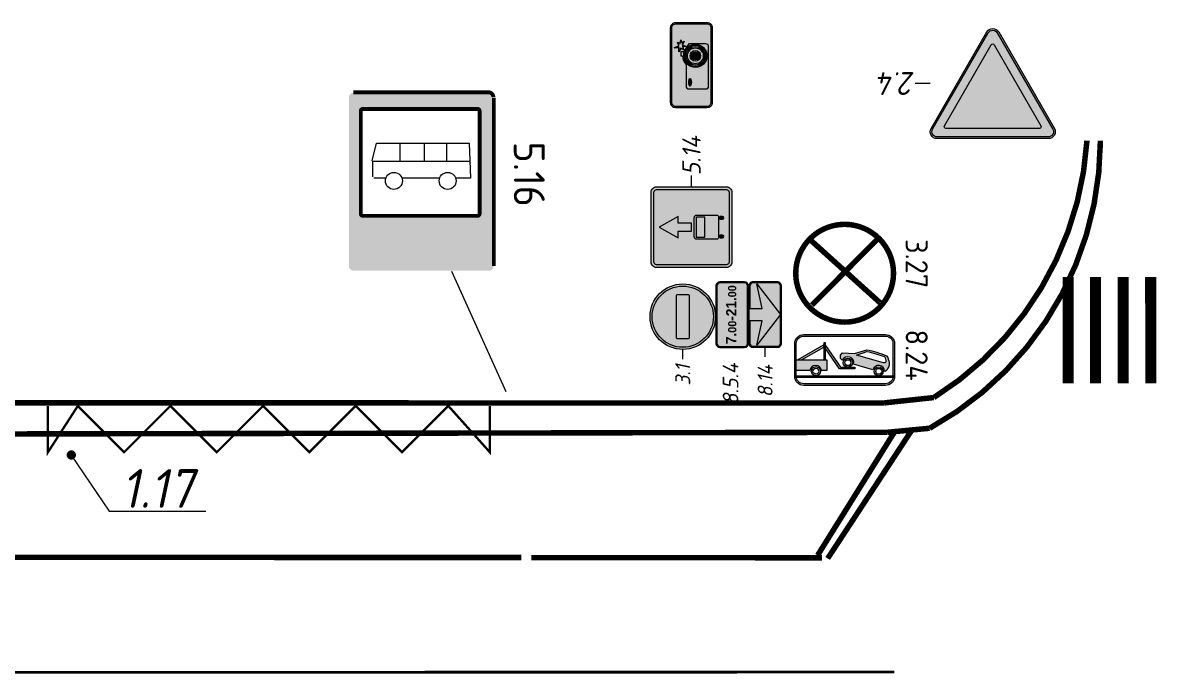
# Model space of a CAD drawing. Header units: millimetres. Extents: x 1734 to 2050, y 1482 to 1843.
# Drawn here: x 1955.73 to 1985.2, y 1647.85 to 1664.7 of the extents above; entities that cross this region are included whole.
import ezdxf
from ezdxf.enums import TextEntityAlignment as Align

# ---------------------------------------------------------------- set-up
doc = ezdxf.new("R2010")
doc.units = ezdxf.units.MM
for name, pattern in [('1.3', [17.848385, 5.910826, -0.0001, 11.937459]), ('1.5_1_3', [4, 0, -3, 1]), ('1.6_3_1', [4, 0, -1, 3]), ('JIS_02_0.7', [1.35, 0.75, -0.6])]:
    doc.linetypes.add(name, pattern=pattern)
doc.layers.add('знаки', color=7, linetype='Continuous', lineweight=0)
doc.layers.add('разметка', color=251, linetype='Continuous', lineweight=15)
doc.layers.add('КПЧ', color=9, linetype='Continuous')
doc.layers.add('Разметки', color=7, linetype='Continuous')
doc.styles.add('ROMAND', font='ROMAND.SHX', dxfattribs={"height": 2})
doc.styles.add('SASH', font='simplex8.shx', dxfattribs={"width": 0.9, "oblique": 12})
doc.styles.add('Знаки', font='arialbd.ttf')

# ---------------------------------------------------------------- blocks, each defined once
blk = doc.blocks.new('*U18')
at = {"color": 0, "linetype": 'ByBlock', "const_width": 0.12}
blk.add_lwpolyline([(0.037, 0.048, 1), (-0.037, -0.048, 1)], format="xyb", close=True, dxfattribs=at)
at = {"layer": 'разметка', "color": 0}
blk.add_lwpolyline([(0, 0), (0.983, -1.45), (3.48, -1.45)], dxfattribs=at)
at = {"layer": 'разметка', "color": 0, "style": 'SASH', "oblique": 12, "width": 0.9}
blk.add_attdef('RAZMETKA', text='', height=1, dxfattribs=at).set_placement((2.231, -1.665), align=Align.BOTTOM_CENTER)
blk = doc.blocks.new('tr')
at = {"layer": 'знаки', "true_color": 0xffffff}
h = blk.add_hatch(color=7, dxfattribs=at)
edge = h.paths.add_edge_path()
edge.add_arc((0, 3.621), 0.24, 30, 150)
edge.add_line((-0.208, 3.741), (-2.16, 0.36))
edge.add_arc((-1.952, 0.24), 0.24, 150, 270)
edge.add_line((-1.952, 0), (1.952, 0))
edge.add_arc((1.952, 0.24), 0.24, 270, 390)
edge.add_line((2.16, 0.36), (0.208, 3.741))
edge = h.paths.add_edge_path(flags=16)
edge.add_arc((0, 3.621), 0.18, 30, 150)
edge.add_line((-0.156, 3.711), (-2.108, 0.33))
edge.add_arc((-1.952, 0.24), 0.18, 150, 270)
edge.add_line((-1.952, 0.06), (1.952, 0.06))
edge.add_arc((1.952, 0.24), 0.18, 270, 390)
edge.add_line((2.108, 0.33), (0.156, 3.711))
at = {"layer": 'знаки'}
h = blk.add_hatch(color=1, dxfattribs=at)
edge = h.paths.add_edge_path()
edge.add_arc((0, 3.621), 0.18, 30, 150)
edge.add_line((-0.156, 3.711), (-2.108, 0.33))
edge.add_arc((-1.952, 0.24), 0.18, 150, 270)
edge.add_line((-1.952, 0.06), (1.952, 0.06))
edge.add_arc((1.952, 0.24), 0.18, 270, 390)
edge.add_line((2.108, 0.33), (0.156, 3.711))
edge = h.paths.add_edge_path(flags=16)
edge.add_line((-0.052, 3.291), (-1.692, 0.45))
edge.add_arc((-1.64, 0.42), 0.06, 150, 270)
edge.add_line((-1.64, 0.36), (1.64, 0.36))
edge.add_arc((1.64, 0.42), 0.06, 270, 390)
edge.add_line((1.692, 0.45), (0.052, 3.291))
edge.add_arc((0, 3.261), 0.06, 30, 150)
at = {"layer": 'знаки', "true_color": 0xffffff}
h = blk.add_hatch(color=7, dxfattribs=at)
edge = h.paths.add_edge_path()
edge.add_line((-0.052, 3.291), (-1.692, 0.45))
edge.add_arc((-1.64, 0.42), 0.06, 150, 270)
edge.add_line((-1.64, 0.36), (1.64, 0.36))
edge.add_arc((1.64, 0.42), 0.06, 270, 390)
edge.add_line((1.692, 0.45), (0.052, 3.291))
edge.add_arc((0, 3.261), 0.06, 30, 150)
at = {"layer": 'Defpoints'}
blk.add_lwpolyline([(2.192, 1.931), (2.719, 1.931)], dxfattribs=at)
at = {"layer": 'знаки'}
blk.add_lwpolyline([(0.208, 3.741, 0.57735), (-0.208, 3.741), (-2.16, 0.36), (-2.16, 0.36, 0.57735), (-1.952, 0), (1.952, 0, 0.57735), (2.16, 0.36), (0.208, 3.741)], format="xyb", dxfattribs=at)
at = {"layer": 'знаки', "color": 7, "true_color": 0xffffff}
blk.add_lwpolyline([(0.156, 3.711, 0.57735), (-0.156, 3.711), (-2.108, 0.33, 0.57735), (-1.952, 0.06), (1.952, 0.06, 0.57735), (2.108, 0.33)], format="xyb", close=True, dxfattribs=at)
at = {"layer": 'знаки', "color": 1}
blk.add_lwpolyline([(-0.052, 3.291), (-1.692, 0.45, 0.57735), (-1.64, 0.36), (1.64, 0.36, 0.57735), (1.692, 0.45), (0.052, 3.291, 0.57735)], format="xyb", close=True, dxfattribs=at)
blk = doc.blocks.new('*U15')
at = {"layer": 'знаки', "xscale": -1, "rotation": 180}
blk.add_blockref('tr', (0, 3.861), dxfattribs=at)
at = {"layer": 'знаки', "color": 0, "lineweight": 30, "style": 'SASH', "oblique": 12, "width": 0.9}
blk.add_text('2.4', height=0.8, dxfattribs=at).set_placement((2.719, 1.931), align=Align.MIDDLE_LEFT)
blk = doc.blocks.new('*U25')
at = {"color": 0, "linetype": 'ByBlock', "lineweight": 15, "const_width": 0.4}
for points in [[(-17.106, 1.794), (-16.704, 5.629)], [(-16.112, 1.69), (-15.709, 5.524)], [(-15.117, 1.586), (-14.715, 5.42)], [(-14.123, 1.481), (-13.72, 5.316)], [(-13.128, 1.377), (-12.726, 5.211)], [(-12.133, 1.273), (-11.731, 5.107)], [(-11.139, 1.168), (-10.737, 5.003)], [(-10.144, 1.064), (-9.742, 4.898)], [(-9.15, 0.96), (-8.748, 4.794)], [(-8.155, 0.855), (-7.753, 4.69)], [(-7.161, 0.751), (-6.759, 4.585)], [(-6.166, 0.647), (-5.764, 4.481)], [(-5.172, 0.542), (-4.769, 4.377)], [(-4.177, 0.438), (-3.775, 4.272)], [(-3.183, 0.334), (-2.78, 4.168)], [(-2.188, 0.23), (-1.786, 4.064)], [(-1.193, 0.125), (-0.791, 3.959)], [(-0.199, 0.021), (0.203, 3.855)]]:
    blk.add_lwpolyline(points, dxfattribs=at)
blk = doc.blocks.new('*U49')
at = {"layer": 'знаки', "true_color": 0xffffff}
h = blk.add_hatch(color=7, dxfattribs=at)
edge = h.paths.add_edge_path()
edge.add_arc((0, 1.75), 1.75, 0, 360)
edge = h.paths.add_edge_path(flags=17)
edge.add_arc((0, 1.75), 1.637, 0, 360)
at = {"layer": 'знаки'}
h = blk.add_hatch(color=1, dxfattribs=at)
edge = h.paths.add_edge_path()
edge.add_arc((0, 1.75), 1.637, 0, 360)
edge = h.paths.add_edge_path(flags=16)
edge.add_arc((1.129, 1.468), 0.0565, 270, 360, ccw=False)
edge.add_line((1.129, 1.411), (-1.129, 1.411))
edge.add_arc((-1.129, 1.468), 0.0565, 180, 270, ccw=False)
edge.add_line((-1.185, 1.468), (-1.185, 2.032))
edge.add_arc((-1.129, 2.032), 0.0565, 90, 180, ccw=False)
edge.add_line((-1.129, 2.089), (1.129, 2.089))
edge.add_arc((1.129, 2.032), 0.0565, 0, 90, ccw=False)
edge.add_line((1.185, 2.032), (1.185, 1.468))
at = {"layer": 'знаки', "true_color": 0xffffff}
h = blk.add_hatch(color=7, dxfattribs=at)
edge = h.paths.add_edge_path()
edge.add_arc((1.129, 1.468), 0.0565, 270, 360, ccw=False)
edge.add_line((1.129, 1.411), (-1.129, 1.411))
edge.add_arc((-1.129, 1.468), 0.0565, 180, 270, ccw=False)
edge.add_line((-1.185, 1.468), (-1.185, 2.032))
edge.add_arc((-1.129, 2.032), 0.0565, 90, 180, ccw=False)
edge.add_line((-1.129, 2.089), (1.129, 2.089))
edge.add_arc((1.129, 2.032), 0.0565, 0, 90, ccw=False)
edge.add_line((1.185, 2.032), (1.185, 1.468))
at = {"layer": 'Defpoints'}
blk.add_lwpolyline([(-2.266, 1.75), (-1.766, 1.75)], dxfattribs=at)
at = {"layer": 'знаки', "color": 7, "true_color": 0xffffff}
blk.add_lwpolyline([(1.185, 1.468, -0.414214), (1.129, 1.411), (-1.129, 1.411, -0.414214), (-1.185, 1.468), (-1.185, 2.032, -0.414214), (-1.129, 2.089), (1.129, 2.089, -0.414214), (1.185, 2.032), (1.185, 1.468)], format="xyb", dxfattribs=at)
at = {"layer": 'знаки'}
blk.add_circle((0, 1.75), 1.75, dxfattribs=at)
at = {"layer": 'знаки', "color": 7, "true_color": 0xffffff}
blk.add_circle((0, 1.75), 1.637, dxfattribs=at)
at = {"layer": 'знаки', "color": 0, "lineweight": 30, "style": 'SASH', "oblique": 12, "width": 0.9}
blk.add_text('3.1', height=0.8, dxfattribs=at).set_placement((-3.677, 1.75), align=Align.MIDDLE_LEFT)
blk = doc.blocks.new('*U50')
at = {"layer": 'знаки'}
h = blk.add_hatch(color=256, dxfattribs=at)
edge = h.paths.add_edge_path()
edge.add_arc((-1.531, 1.531), 0.219, 90, 180)
edge.add_line((-1.75, 1.531), (-1.75, 0.219))
edge.add_arc((-1.531, 0.219), 0.219, 180, 270)
edge.add_line((-1.531, 0), (1.531, 0))
edge.add_arc((1.531, 0.219), 0.219, 270, 360)
edge.add_line((1.75, 0.219), (1.75, 1.531))
edge.add_arc((1.531, 1.531), 0.219, 360, 450)
edge.add_line((1.531, 1.75), (-1.531, 1.75))
edge = h.paths.add_edge_path(flags=16)
edge.add_line((0.328, 1.039), (1.641, 1.312))
edge.add_line((1.641, 1.312), (0, 0.055))
edge.add_line((0, 0.055), (-1.641, 1.312))
edge.add_line((-1.641, 1.312), (-0.328, 1.039))
edge.add_line((-0.328, 1.039), (-0.328, 1.695))
edge.add_line((-0.328, 1.695), (-1.531, 1.695))
edge.add_arc((-1.531, 1.531), 0.164, 90, 180)
edge.add_line((-1.695, 1.531), (-1.695, 0.219))
edge.add_arc((-1.531, 0.219), 0.164, 180, 270)
edge.add_line((-1.531, 0.055), (1.531, 0.055))
edge.add_arc((1.531, 0.219), 0.164, 270, 360)
edge.add_line((1.695, 0.219), (1.695, 1.531))
edge.add_arc((1.531, 1.531), 0.164, 360, 450)
edge.add_line((1.531, 1.695), (0.328, 1.695))
edge.add_line((0.328, 1.695), (0.328, 1.039))
at = {"layer": 'знаки', "true_color": 0xffffff}
h = blk.add_hatch(color=7, dxfattribs=at)
edge = h.paths.add_edge_path()
edge.add_line((0.328, 1.039), (1.641, 1.312))
edge.add_line((1.641, 1.312), (0, 0.055))
edge.add_line((0, 0.055), (-1.641, 1.312))
edge.add_line((-1.641, 1.312), (-0.328, 1.039))
edge.add_line((-0.328, 1.039), (-0.328, 1.695))
edge.add_line((-0.328, 1.695), (-1.531, 1.695))
edge.add_arc((-1.531, 1.531), 0.164, 90, 180)
edge.add_line((-1.695, 1.531), (-1.695, 0.219))
edge.add_arc((-1.531, 0.219), 0.164, 180, 270)
edge.add_line((-1.531, 0.055), (1.531, 0.055))
edge.add_arc((1.531, 0.219), 0.164, 270, 360)
edge.add_line((1.695, 0.219), (1.695, 1.531))
edge.add_arc((1.531, 1.531), 0.164, 360, 450)
edge.add_line((1.531, 1.695), (0.328, 1.695))
edge.add_line((0.328, 1.695), (0.328, 1.039))
at = {"layer": 'Defpoints'}
blk.add_lwpolyline([(-2.264, 0.875), (-1.764, 0.875)], dxfattribs=at)
at = {"layer": 'знаки'}
blk.add_lwpolyline([(-1.531, 1.75, 0.414214), (-1.75, 1.531), (-1.75, 0.219, 0.414214), (-1.531, 0), (1.531, 0, 0.414214), (1.75, 0.219), (1.75, 1.531, 0.414214), (1.531, 1.75), (-1.531, 1.75)], format="xyb", dxfattribs=at)
blk.add_lwpolyline([(0.328, 1.039), (1.641, 1.312), (0, 0.055), (-1.641, 1.312), (-0.328, 1.039), (-0.328, 1.695), (-1.531, 1.695, 0.414214), (-1.695, 1.531), (-1.695, 0.219, 0.414214), (-1.531, 0.055), (1.531, 0.055, 0.414214), (1.695, 0.219), (1.695, 1.531, 0.414214), (1.531, 1.695), (0.328, 1.695)], format="xyb", close=True, dxfattribs=at)
at = {"layer": 'знаки', "color": 0, "lineweight": 30, "style": 'SASH', "oblique": 12, "width": 0.9}
blk.add_text('8.14', height=0.8, dxfattribs=at).set_placement((-4.413, 0.875), align=Align.MIDDLE_LEFT)
blk = doc.blocks.new('*U53')
at = {"layer": 'знаки'}
h = blk.add_hatch(color=256, dxfattribs=at)
edge = h.paths.add_edge_path()
edge.add_arc((-1.531, 1.531), 0.219, 90, 180)
edge.add_line((-1.75, 1.531), (-1.75, 0.219))
edge.add_arc((-1.531, 0.219), 0.219, 180, 270)
edge.add_line((-1.531, 0), (1.531, 0))
edge.add_arc((1.531, 0.219), 0.219, 270, 360)
edge.add_line((1.75, 0.219), (1.75, 1.531))
edge.add_arc((1.531, 1.531), 0.219, 0, 90)
edge.add_line((1.531, 1.75), (-1.531, 1.75))
edge = h.paths.add_edge_path(flags=16)
edge.add_arc((-1.531, 1.531), 0.164, 90, 180)
edge.add_line((-1.695, 1.531), (-1.695, 0.219))
edge.add_arc((-1.531, 0.219), 0.164, 180, 270)
edge.add_line((-1.531, 0.055), (1.531, 0.055))
edge.add_arc((1.531, 0.219), 0.164, 270, 360)
edge.add_line((1.695, 0.219), (1.695, 1.531))
edge.add_arc((1.531, 1.531), 0.164, 0, 90)
edge.add_line((1.531, 1.695), (-1.531, 1.695))
at = {"layer": 'знаки', "true_color": 0xffffff}
h = blk.add_hatch(color=7, dxfattribs=at)
edge = h.paths.add_edge_path()
edge.add_arc((-1.531, 1.531), 0.164, 90, 180)
edge.add_line((-1.695, 1.531), (-1.695, 0.219))
edge.add_arc((-1.531, 0.219), 0.164, 180, 270)
edge.add_line((-1.531, 0.055), (1.531, 0.055))
edge.add_arc((1.531, 0.219), 0.164, 270, 360)
edge.add_line((1.695, 0.219), (1.695, 1.531))
edge.add_arc((1.531, 1.531), 0.164, 0, 90)
edge.add_line((1.531, 1.695), (-1.531, 1.695))
at = {"layer": 'знаки'}
blk.add_lwpolyline([(-1.531, 1.75, 0.414214), (-1.75, 1.531), (-1.75, 0.219, 0.414214), (-1.531, 0), (1.531, 0, 0.414214), (1.75, 0.219), (1.75, 1.531, 0.414214), (1.531, 1.75), (-1.531, 1.75)], format="xyb", dxfattribs=at)
blk.add_lwpolyline([(-1.531, 1.695, 0.414214), (-1.695, 1.531), (-1.695, 0.219, 0.414214), (-1.531, 0.055), (1.531, 0.055, 0.414214), (1.695, 0.219), (1.695, 1.531, 0.414214), (1.531, 1.695)], format="xyb", close=True, dxfattribs=at)
at = {"layer": 'знаки', "style": 'Знаки', "width": 0.95}
for s, p in [('.', (-1.171, 0.66)), ('-', (-0.323, 0.66)), ('.', (0.726, 0.66))]:
    blk.add_text(s, height=0.547, dxfattribs=at).set_placement(p)
blk.add_attdef('CH1', text='', height=0.547, dxfattribs=at).set_placement((-1.17, 0.66), align=Align.RIGHT)
for tag, height, p in [('M1', 0.437, (-0.646, 0.877)), ('CH2', 0.547, (0.322, 0.931)), ('M2', 0.437, (1.25, 0.879))]:
    blk.add_attdef(tag, text='', height=height, dxfattribs=at).set_placement(p, align=Align.MIDDLE_CENTER)
blk = doc.blocks.new('5.14')
at = {"layer": 'знаки', "true_color": 0xffffff}
h = blk.add_hatch(color=7, dxfattribs=at)
edge = h.paths.add_edge_path()
edge.add_arc((-1.517, 3.267), 0.233, 90, 180, ccw=False)
edge.add_line((-1.517, 3.5), (1.517, 3.5))
edge.add_arc((1.517, 3.267), 0.233, 0, 90, ccw=False)
edge.add_line((1.75, 3.267), (1.75, 0.233))
edge.add_arc((1.517, 0.233), 0.233, 270, 360, ccw=False)
edge.add_line((1.517, 0), (-1.517, 0))
edge.add_arc((-1.517, 0.233), 0.233, 180, 270, ccw=False)
edge.add_line((-1.75, 0.233), (-1.75, 3.267))
edge = h.paths.add_edge_path(flags=16)
edge.add_arc((-1.517, 3.267), 0.117, 90, 180, ccw=False)
edge.add_line((-1.517, 3.383), (1.517, 3.383))
edge.add_arc((1.517, 3.267), 0.117, 0, 90, ccw=False)
edge.add_line((1.633, 3.267), (1.633, 0.233))
edge.add_arc((1.517, 0.233), 0.117, 270, 360, ccw=False)
edge.add_line((1.517, 0.117), (-1.517, 0.117))
edge.add_arc((-1.517, 0.233), 0.117, 180, 270, ccw=False)
edge.add_line((-1.633, 0.233), (-1.633, 3.267))
at = {"layer": 'знаки'}
h = blk.add_hatch(color=5, dxfattribs=at)
edge = h.paths.add_edge_path()
edge.add_arc((-1.517, 3.267), 0.117, 90, 180, ccw=False)
edge.add_line((-1.517, 3.383), (1.517, 3.383))
edge.add_arc((1.517, 3.267), 0.117, 0, 90, ccw=False)
edge.add_line((1.633, 3.267), (1.633, 0.233))
edge.add_arc((1.517, 0.233), 0.117, 270, 360, ccw=False)
edge.add_line((1.517, 0.117), (-1.517, 0.117))
edge.add_arc((-1.517, 0.233), 0.117, 180, 270, ccw=False)
edge.add_line((-1.633, 0.233), (-1.633, 3.267))
h.paths.add_polyline_path([(0, 1.75), (0.175, 1.75), (0.175, 2.333), (0.467, 2.333), (0, 3.15), (-0.467, 2.333), (-0.175, 2.333), (-0.175, 1.75)], flags=16)
edge = h.paths.add_edge_path(flags=16)
edge.add_arc((0.467, 0.642), 0.0583, 270, 360, ccw=False)
edge.add_line((0.467, 0.583), (-0.467, 0.583))
edge.add_arc((-0.467, 0.642), 0.0583, 180, 270, ccw=False)
edge.add_line((-0.525, 0.642), (-0.525, 1.517))
edge.add_arc((-0.408, 1.517), 0.117, 90, 180, ccw=False)
edge.add_line((-0.408, 1.633), (0.408, 1.633))
edge.add_arc((0.408, 1.517), 0.117, 0, 90, ccw=False)
edge.add_line((0.525, 1.517), (0.525, 0.642))
edge = h.paths.add_edge_path(flags=0)
edge.add_arc((0.408, 1.517), 0.0292, 0, 90)
edge.add_line((0.408, 1.546), (-0.408, 1.546))
edge.add_arc((-0.408, 1.517), 0.0292, 90, 180)
edge.add_line((-0.438, 1.517), (-0.438, 1.196))
edge.add_arc((-0.408, 1.196), 0.0292, 180, 270)
edge.add_line((-0.408, 1.167), (0.408, 1.167))
edge.add_arc((0.408, 1.196), 0.0292, 270, 360)
edge.add_line((0.438, 1.196), (0.438, 1.517))
edge = h.paths.add_edge_path(flags=16)
edge.add_line((-0.35, 0.408), (-0.35, 0.525))
edge.add_line((-0.35, 0.525), (-0.467, 0.525))
edge.add_line((-0.467, 0.525), (-0.467, 0.408))
edge.add_arc((-0.408, 0.408), 0.0583, 180, 360)
edge = h.paths.add_edge_path(flags=16)
edge.add_line((0.467, 0.408), (0.467, 0.525))
edge.add_line((0.467, 0.525), (0.35, 0.525))
edge.add_line((0.35, 0.525), (0.35, 0.408))
edge.add_arc((0.408, 0.408), 0.0583, 180, 360)
at = {"layer": 'знаки', "true_color": 0xffffff}
blk.add_hatch(color=7, dxfattribs=at).paths.add_polyline_path([(0, 1.75), (0.175, 1.75), (0.175, 2.333), (0.467, 2.333), (0, 3.15), (-0.467, 2.333), (-0.175, 2.333), (-0.175, 1.75)])
h = blk.add_hatch(color=7, dxfattribs=at)
edge = h.paths.add_edge_path()
edge.add_arc((0.467, 0.642), 0.0583, 270, 360, ccw=False)
edge.add_line((0.467, 0.583), (-0.467, 0.583))
edge.add_arc((-0.467, 0.642), 0.0583, 180, 270, ccw=False)
edge.add_line((-0.525, 0.642), (-0.525, 1.517))
edge.add_arc((-0.408, 1.517), 0.117, 90, 180, ccw=False)
edge.add_line((-0.408, 1.633), (0.408, 1.633))
edge.add_arc((0.408, 1.517), 0.117, 0, 90, ccw=False)
edge.add_line((0.525, 1.517), (0.525, 0.642))
edge = h.paths.add_edge_path(flags=16)
edge.add_arc((0.408, 1.517), 0.0292, 0, 90)
edge.add_line((0.408, 1.546), (-0.408, 1.546))
edge.add_arc((-0.408, 1.517), 0.0292, 90, 180)
edge.add_line((-0.438, 1.517), (-0.438, 1.196))
edge.add_arc((-0.408, 1.196), 0.0292, 180, 270)
edge.add_line((-0.408, 1.167), (0.408, 1.167))
edge.add_arc((0.408, 1.196), 0.0292, 270, 360)
edge.add_line((0.438, 1.196), (0.438, 1.517))
h = blk.add_hatch(color=7, dxfattribs=at)
edge = h.paths.add_edge_path()
edge.add_line((-0.35, 0.408), (-0.35, 0.525))
edge.add_line((-0.35, 0.525), (-0.467, 0.525))
edge.add_line((-0.467, 0.525), (-0.467, 0.408))
edge.add_arc((-0.408, 0.408), 0.0583, 180, 360)
h = blk.add_hatch(color=7, dxfattribs=at)
edge = h.paths.add_edge_path()
edge.add_line((0.467, 0.408), (0.467, 0.525))
edge.add_line((0.467, 0.525), (0.35, 0.525))
edge.add_line((0.35, 0.525), (0.35, 0.408))
edge.add_arc((0.408, 0.408), 0.0583, 180, 360)
at = {"layer": 'Defpoints'}
blk.add_lwpolyline([(1.75, 1.75), (2.25, 1.75)], dxfattribs=at)
at = {"layer": 'знаки'}
blk.add_lwpolyline([(-1.75, 3.267, -0.414214), (-1.517, 3.5), (1.517, 3.5, -0.414214), (1.75, 3.267), (1.75, 0.233, -0.414214), (1.517, 0), (-1.517, 0, -0.414214), (-1.75, 0.233), (-1.75, 3.267)], format="xyb", dxfattribs=at)
at = {"layer": 'знаки', "color": 7, "true_color": 0xffffff}
for points in [[(-1.633, 3.267, -0.414214), (-1.517, 3.383), (1.517, 3.383, -0.414214), (1.633, 3.267), (1.633, 0.233, -0.414214), (1.517, 0.117), (-1.517, 0.117, -0.414214), (-1.633, 0.233)], [(0.438, 1.517, 0.414214), (0.408, 1.546), (-0.408, 1.546, 0.414214), (-0.438, 1.517), (-0.438, 1.196, 0.414214), (-0.408, 1.167), (0.408, 1.167, 0.414214), (0.438, 1.196), (0.438, 1.517)], [(-0.35, 0.408), (-0.35, 0.525), (-0.467, 0.525), (-0.467, 0.408, 1)], [(0.467, 0.408), (0.467, 0.525), (0.35, 0.525), (0.35, 0.408, 1)]]:
    blk.add_lwpolyline(points, format="xyb", close=True, dxfattribs=at)
blk.add_lwpolyline([(0, 1.75), (0.175, 1.75), (0.175, 2.333), (0.467, 2.333), (0, 3.15), (-0.467, 2.333), (-0.175, 2.333), (-0.175, 1.75)], close=True, dxfattribs=at)
blk.add_lwpolyline([(0.525, 0.642, -0.414214), (0.467, 0.583), (-0.467, 0.583, -0.414214), (-0.525, 0.642), (-0.525, 1.517, -0.414214), (-0.408, 1.633), (0.408, 1.633, -0.414214), (0.525, 1.517), (0.525, 0.642)], format="xyb", dxfattribs=at)
at = {"layer": 'знаки', "color": 0, "lineweight": 30, "style": 'SASH', "oblique": 12, "width": 0.9}
blk.add_text('5.14', height=0.8, dxfattribs=at).set_placement((2.25, 1.75), align=Align.MIDDLE_LEFT)
blk = doc.blocks.new('*U54')
at = {"layer": 'знаки'}
h = blk.add_hatch(color=256, dxfattribs=at)
edge = h.paths.add_edge_path()
edge.add_arc((-1.531, 1.531), 0.219, 90, 180)
edge.add_line((-1.75, 1.531), (-1.75, 0.219))
edge.add_arc((-1.531, 0.219), 0.219, 180, 270)
edge.add_line((-1.531, 0), (1.531, 0))
edge.add_arc((1.531, 0.219), 0.219, 270, 360)
edge.add_line((1.75, 0.219), (1.75, 1.531))
edge.add_arc((1.531, 1.531), 0.219, 360, 450)
edge.add_line((1.531, 1.75), (-1.531, 1.75))
edge = h.paths.add_edge_path(flags=16)
edge.add_arc((-1.531, 1.531), 0.164, 90, 180)
edge.add_line((-1.695, 1.531), (-1.695, 0.219))
edge.add_arc((-1.531, 0.219), 0.164, 180, 270)
edge.add_line((-1.531, 0.055), (1.531, 0.055))
edge.add_arc((1.531, 0.219), 0.164, 270, 360)
edge.add_line((1.695, 0.219), (1.695, 1.531))
edge.add_arc((1.531, 1.531), 0.164, 0, 90)
edge.add_line((1.531, 1.695), (-1.531, 1.695))
at = {"layer": 'знаки', "true_color": 0xffffff}
h = blk.add_hatch(color=7, dxfattribs=at)
edge = h.paths.add_edge_path()
edge.add_arc((-1.531, 1.531), 0.164, 90, 180)
edge.add_line((-1.695, 1.531), (-1.695, 0.219))
edge.add_arc((-1.531, 0.219), 0.164, 180, 270)
edge.add_line((-1.531, 0.055), (1.531, 0.055))
edge.add_arc((1.531, 0.219), 0.164, 270, 360)
edge.add_line((1.695, 0.219), (1.695, 1.531))
edge.add_arc((1.531, 1.531), 0.164, 0, 90)
edge.add_line((1.531, 1.695), (-1.531, 1.695))
at = {"layer": 'знаки'}
h = blk.add_hatch(color=256, dxfattribs=at)
h.paths.add_polyline_path([(0.684, 1.312), (0.547, 1.389), (0.711, 1.389), (0.711, 1.586), (0.809, 1.4), (0.952, 1.455), (0.908, 1.345), (1.039, 1.312), (0.93, 1.258), (0.984, 1.17), (0.842, 1.236), (0.766, 1.094), (0.766, 1.23), (0.629, 1.203)])
h.paths.add_polyline_path([(0.698, 1.317), (0.589, 1.378), (0.722, 1.378), (0.722, 1.542), (0.804, 1.386), (0.932, 1.435), (0.893, 1.338), (1.008, 1.309), (0.914, 1.262), (0.956, 1.196), (0.837, 1.25), (0.777, 1.137), (0.777, 1.244), (0.649, 1.218)], flags=16)
h = blk.add_hatch(color=256, dxfattribs=at)
edge = h.paths.add_edge_path()
edge.add_line((0.875, 0.984), (0.547, 1.203))
edge.add_line((0.547, 1.203), (0.547, 1.312))
edge.add_line((0.547, 1.312), (0.383, 1.312))
edge.add_line((0.383, 1.312), (0.383, 1.236))
edge.add_arc((0.383, 0.711), 0.525, 90, 133.1834)
edge.add_line((0.024, 1.094), (-0.875, 1.094))
edge.add_arc((-0.875, 0.984), 0.109, 90, 180)
edge.add_line((-0.984, 0.984), (-0.984, 0.273))
edge.add_arc((-0.875, 0.273), 0.109, 180, 270)
edge.add_line((-0.875, 0.164), (0.766, 0.164))
edge.add_arc((0.766, 0.273), 0.109, 270, 360)
edge.add_line((0.875, 0.273), (0.875, 0.984))
edge = h.paths.add_edge_path(flags=16)
edge.add_arc((0.383, 0.711), 0.48, 0, 360)
edge = h.paths.add_edge_path(flags=16)
edge.add_ellipse((-0.711, 0.93), major_axis=(-0.164, 0), ratio=0.333333, start_angle=0, end_angle=360)
h = blk.add_hatch(color=256, dxfattribs=at)
edge = h.paths.add_edge_path()
edge.add_ellipse((-0.711, 0.93), major_axis=(-0.109, 0), ratio=0.25, start_angle=0, end_angle=360, ccw=False)
h = blk.add_hatch(color=256, dxfattribs=at)
edge = h.paths.add_edge_path()
edge.add_arc((0.383, 0.711), 0.437, 0, 360)
edge = h.paths.add_edge_path(flags=17)
edge.add_arc((0.383, 0.711), 0.383, 0, 360)
h = blk.add_hatch(color=256, dxfattribs=at)
edge = h.paths.add_edge_path()
edge.add_arc((0.383, 0.711), 0.328, 0, 360)
edge = h.paths.add_edge_path(flags=17)
edge.add_arc((0.383, 0.711), 0.219, 0, 360)
h = blk.add_hatch(color=256, dxfattribs=at)
edge = h.paths.add_edge_path()
edge.add_arc((0.383, 0.711), 0.164, 0, 360)
blk.add_lwpolyline([(-1.531, 1.75, 0.414214), (-1.75, 1.531), (-1.75, 0.219, 0.414214), (-1.531, 0), (1.531, 0, 0.414214), (1.75, 0.219), (1.75, 1.531, 0.414214), (1.531, 1.75), (-1.531, 1.75)], format="xyb", dxfattribs=at)
blk.add_lwpolyline([(-1.531, 1.695, 0.414214), (-1.695, 1.531), (-1.695, 0.219, 0.414214), (-1.531, 0.055), (1.531, 0.055, 0.414214), (1.695, 0.219), (1.695, 1.531, 0.414214), (1.531, 1.695)], format="xyb", close=True, dxfattribs=at)
for points in [[(0.684, 1.312), (0.547, 1.389), (0.711, 1.389), (0.711, 1.586), (0.809, 1.4), (0.952, 1.455), (0.908, 1.345), (1.039, 1.312), (0.93, 1.258), (0.984, 1.17), (0.842, 1.236), (0.766, 1.094), (0.766, 1.23), (0.629, 1.203)], [(0.698, 1.317), (0.589, 1.378), (0.722, 1.378), (0.722, 1.542), (0.804, 1.386), (0.932, 1.435), (0.893, 1.338), (1.008, 1.309), (0.914, 1.262), (0.956, 1.196), (0.837, 1.25), (0.777, 1.137), (0.777, 1.244), (0.649, 1.218)]]:
    blk.add_lwpolyline(points, close=True, dxfattribs=at)
at = {"layer": 'знаки', "flags": 128}
blk.add_lwpolyline([(0.875, 0.984), (0.547, 1.203), (0.547, 1.312), (0.383, 1.312), (0.383, 1.236, 0.190685), (0.024, 1.094), (-0.875, 1.094, 0.414214), (-0.984, 0.984), (-0.984, 0.273, 0.414214), (-0.875, 0.164), (0.766, 0.164, 0.414214), (0.875, 0.273)], format="xyb", close=True, dxfattribs=at)
at = {"layer": 'знаки', "color": 7, "true_color": 0xffffff}
for radius in [0.48, 0.328, 0.164]:
    blk.add_circle((0.383, 0.711), radius, dxfattribs=at)
at = {"layer": 'знаки'}
for radius in [0.437, 0.383, 0.219]:
    blk.add_circle((0.383, 0.711), radius, dxfattribs=at)
at = {"layer": 'знаки', "color": 7, "true_color": 0xffffff}
blk.add_ellipse((-0.711, 0.93), major_axis=(-0.164, 0), ratio=0.333333, dxfattribs=at)
at = {"layer": 'знаки', "extrusion": (0, 0, -1)}
blk.add_ellipse((-0.711, 0.93), major_axis=(-0.109, 0), ratio=0.25, start_param=-3.141592653589793, end_param=3.141592653589793, dxfattribs=at)

msp = doc.modelspace()

# ---------------------------------------------------------------- hatches: boundary and pattern name
at = {"linetype": 'Continuous'}
h = msp.add_hatch(color=4, dxfattribs=at)
h.paths.add_polyline_path([(1967.915, 1662.763, 0.414214), (1967.79, 1662.888), (1964.292, 1662.888, 0.414214), (1964.167, 1662.763), (1964.167, 1658.412, 0.414214), (1964.292, 1658.287), (1967.79, 1658.287, 0.414214), (1967.915, 1658.412)])
h.paths.add_polyline_path([(1964.526, 1662.469, 0.414214), (1964.476, 1662.419), (1964.476, 1659.757, 0.414214), (1964.526, 1659.707), (1967.498, 1659.707, 0.414214), (1967.548, 1659.757), (1967.548, 1662.419, 0.414214), (1967.498, 1662.469)], flags=16)
at = {"lineweight": 5}
h = msp.add_hatch(color=7, dxfattribs=at)
h.dxf.hatch_style = 1
h.paths.add_polyline_path([(1978.102, 1656.041), (1978.072, 1656.085, 0.054165), (1977.561, 1656.24), (1977.242, 1656.142), (1976.935, 1656.161), (1976.884, 1656.105), (1976.884, 1656.014), (1976.929, 1655.969, -0.896878), (1977.222, 1655.866), (1977.722, 1655.721, -0.88868), (1978.021, 1655.684), (1978.034, 1655.679, 0.217669), (1978.143, 1655.867, 0.066532)], flags=0)
h.paths.add_polyline_path([(1977.298, 1656.1), (1977.564, 1656.199, -0.035096), (1978.016, 1656.065, -0.16621), (1978.054, 1655.93, -0.41795), (1977.998, 1655.902)], flags=0)
h.paths.add_polyline_path([(1977.19, 1655.907, 1), (1976.954, 1655.907, 0.362322), (1977.05, 1655.791), (1977.093, 1655.791, 0.362322)], flags=0)
h.paths.add_polyline_path([(1976.995, 1655.907, -1), (1977.148, 1655.907, -1)], flags=0)
h.paths.add_polyline_path([(1977.989, 1655.683, 1), (1977.753, 1655.683, 0.334886), (1977.838, 1655.569), (1977.903, 1655.569, 0.334886)], flags=0)
h.paths.add_polyline_path([(1977.794, 1655.683, -1), (1977.947, 1655.683, -1)], flags=0)
h.paths.add_polyline_path([(1978.239, 1655.554), (1978.239, 1655.569), (1977.903, 1655.569, -0.140008), (1977.838, 1655.569), (1976.26, 1655.569, -0.064551), (1976.23, 1655.569), (1975.739, 1655.569), (1975.739, 1655.554, 0.031055), (1975.741, 1655.53), (1978.237, 1655.53, 0.031055)], flags=0)
h.paths.add_polyline_path([(1976.363, 1655.686, 1), (1976.127, 1655.686, 0.376937), (1976.23, 1655.569), (1976.26, 1655.569, 0.376937)], flags=0)
h.paths.add_polyline_path([(1976.168, 1655.686, -1), (1976.321, 1655.686, -1)], flags=0)
h.paths.add_polyline_path([(1976.525, 1655.978), (1975.739, 1655.978), (1975.739, 1655.704), (1976.091, 1655.704, -0.862024), (1976.392, 1655.704), (1976.525, 1655.704)], flags=0)
h.paths.add_polyline_path([(1976.491, 1656.418), (1976.448, 1656.418), (1976.448, 1655.978), (1976.491, 1655.978)], flags=0)
h.paths.add_polyline_path([(1976.448, 1656.312), (1976.448, 1656.366), (1975.779, 1655.978), (1975.872, 1655.978)], flags=0)
h.paths.add_polyline_path([(1976.491, 1656.348), (1976.491, 1656.277), (1976.86, 1655.751), (1977.255, 1655.751), (1977.255, 1655.791), (1977.093, 1655.791, -0.090424), (1977.05, 1655.791), (1976.884, 1655.791)], flags=0)
h.paths.add_polyline_path([(1978.046, 1656.635), (1975.932, 1656.635, 0.414214), (1975.698, 1656.401), (1975.698, 1655.554, 0.414214), (1975.932, 1655.32), (1978.046, 1655.32, 0.414214), (1978.28, 1655.554), (1978.28, 1656.401, 0.414214)])
h.paths.add_polyline_path([(1978.046, 1656.594, -0.414214), (1978.239, 1656.401), (1978.239, 1655.554, -0.414214), (1978.046, 1655.361), (1975.932, 1655.361, -0.414214), (1975.739, 1655.554), (1975.739, 1656.401, -0.414214), (1975.932, 1656.594)], flags=16)
h.paths.add_polyline_path([(1976.491, 1656.418), (1976.491, 1656.348), (1976.884, 1655.791), (1977.05, 1655.791, -0.362322), (1976.954, 1655.907, -1), (1977.19, 1655.907, -0.362322), (1977.093, 1655.791), (1977.255, 1655.791), (1977.255, 1655.751), (1976.86, 1655.751), (1976.491, 1656.277), (1976.491, 1655.978), (1975.779, 1655.978), (1976.448, 1656.366), (1976.448, 1656.418)], flags=0)
h.paths.add_polyline_path([(1976.935, 1656.161), (1977.242, 1656.142), (1977.561, 1656.24, -0.054165), (1978.072, 1656.085), (1978.102, 1656.041, -0.066532), (1978.143, 1655.867, -0.217669), (1978.034, 1655.679), (1978.021, 1655.684, 0.88868), (1977.722, 1655.721), (1977.222, 1655.866, 0.896878), (1976.929, 1655.969), (1976.884, 1656.014), (1976.884, 1656.105)], flags=0)
h.paths.add_polyline_path([(1976.363, 1655.686, -0.376937), (1976.26, 1655.569), (1977.838, 1655.569, -0.334886), (1977.753, 1655.683, -1), (1977.989, 1655.683, -0.498255), (1977.838, 1655.569), (1976.26, 1655.569, -0.452499), (1976.127, 1655.686, -1)], flags=0)
h = msp.add_hatch(color=7, dxfattribs=at)
h.dxf.hatch_style = 1
h.paths.add_polyline_path([(1977.19, 1655.907, 1), (1976.954, 1655.907, 0.362322), (1977.05, 1655.791), (1977.093, 1655.791, 0.362322)], flags=17)
h.paths.add_polyline_path([(1976.995, 1655.907, -1), (1977.148, 1655.907, -1)], flags=16)
h.paths.add_polyline_path([(1977.989, 1655.683, 1), (1977.753, 1655.683, 0.334886), (1977.838, 1655.569), (1977.903, 1655.569, 0.334886)])
h.paths.add_polyline_path([(1977.794, 1655.683, -1), (1977.947, 1655.683, -1)], flags=16)
h.paths.add_polyline_path([(1977.255, 1655.791), (1977.093, 1655.791, -0.090424), (1977.05, 1655.791), (1976.884, 1655.791), (1976.491, 1656.348), (1976.491, 1656.277), (1976.86, 1655.751), (1977.255, 1655.751)])
h.paths.add_polyline_path([(1976.491, 1656.418), (1976.448, 1656.418), (1976.448, 1655.978), (1976.491, 1655.978)])
h.paths.add_polyline_path([(1976.448, 1656.312), (1976.448, 1656.366), (1975.779, 1655.978), (1975.872, 1655.978)])
h.paths.add_polyline_path([(1976.525, 1655.978), (1975.739, 1655.978), (1975.739, 1655.704), (1976.091, 1655.704, -0.862024), (1976.392, 1655.704), (1976.525, 1655.704)])
h.paths.add_polyline_path([(1976.127, 1655.686, 0.376937), (1976.23, 1655.569), (1976.26, 1655.569, 0.376937), (1976.363, 1655.686, 1)])
h.paths.add_polyline_path([(1976.321, 1655.686, -1), (1976.168, 1655.686, -1)], flags=16)
h = msp.add_hatch(color=7, dxfattribs=at)
h.dxf.hatch_style = 1
h.paths.add_polyline_path([(1978.102, 1656.041), (1978.072, 1656.085, 0.054165), (1977.561, 1656.24), (1977.242, 1656.142), (1976.935, 1656.161), (1976.884, 1656.105), (1976.884, 1656.014), (1976.929, 1655.969, -0.896878), (1977.222, 1655.866), (1977.722, 1655.721, -0.88868), (1978.021, 1655.684), (1978.034, 1655.679, 0.217669), (1978.143, 1655.867, 0.066532)])
h.paths.add_polyline_path([(1977.298, 1656.1), (1977.564, 1656.199, -0.035096), (1978.016, 1656.065, -0.16621), (1978.054, 1655.93, -0.41795), (1977.998, 1655.902)], flags=16)
h = msp.add_hatch(color=7, dxfattribs=at)
h.dxf.hatch_style = 1
h.paths.add_polyline_path([(1978.239, 1655.554), (1978.239, 1655.569), (1977.903, 1655.569, -0.140008), (1977.838, 1655.569), (1976.26, 1655.569, -0.064551), (1976.23, 1655.569), (1975.739, 1655.569), (1975.739, 1655.554, 0.031055), (1975.741, 1655.53), (1978.237, 1655.53, 0.031055)])

# ---------------------------------------------------------------- linework, layer by layer
at = {"color": 7, "linetype": 'Continuous'}
for p, q in [((1964.773, 1661.131), (1964.885, 1661.586)), ((1964.885, 1661.586), (1967.281, 1661.586)), ((1965.482, 1661.586), (1965.482, 1661.131)), ((1966.116, 1661.586), (1966.116, 1661.12)), ((1966.694, 1661.586), (1966.694, 1661.12)), ((1967.281, 1661.586), (1967.309, 1660.676)), ((1964.773, 1661.12), (1967.296, 1661.12)), ((1964.777, 1661.13), (1964.777, 1660.712)), ((1965.124, 1660.676), (1964.81, 1660.676)), ((1966.514, 1660.676), (1965.541, 1660.676)), ((1967.309, 1660.676), (1966.93, 1660.676))]:
    msp.add_line(p, q, dxfattribs=at)
at = {"color": 4, "linetype": 'Continuous', "const_width": 0.1}
for points in [[(1967.782, 1662.898), (1964.284, 1662.898)], [(1967.915, 1658.412), (1967.915, 1662.763)]]:
    msp.add_lwpolyline(points, dxfattribs=at)
msp.add_lwpolyline([(1967.905, 1662.775, 0.414214), (1967.78, 1662.9, 0.414214)], format="xyb", dxfattribs=at)
msp.add_lwpolyline([(1964.526, 1662.469), (1967.498, 1662.469, -0.414214), (1967.548, 1662.419), (1967.548, 1659.757, -0.414214), (1967.498, 1659.707), (1964.526, 1659.707, -0.414214), (1964.476, 1659.757), (1964.476, 1662.419, -0.414214)], format="xyb", close=True, dxfattribs=at)
at = {"color": 1, "linetype": 'Continuous', "const_width": 0.142}
msp.add_lwpolyline([(1975.724, 1658.221, 1), (1978.253, 1658.221, 1)], format="xyb", close=True, dxfattribs=at)
for points in [[(1976.081, 1659.102), (1977.902, 1657.459)], [(1976.142, 1657.394), (1977.831, 1659.096)]]:
    msp.add_lwpolyline(points, dxfattribs=at)
at = {"color": 7, "linetype": 'Continuous'}
for centre in [(1965.333, 1660.608), (1966.722, 1660.608)]:
    msp.add_circle(centre, 0.219, dxfattribs=at)
at = {"layer": 'КПЧ', "color": 5, "lineweight": 30, "const_width": 0.142}
msp.add_lwpolyline([(1983.261, 1661.651), (1983.256, 1661.651, -0.241797), (1979.296, 1655.005), (1978.024, 1654.868)], format="xyb", dxfattribs=at)
msp.add_lwpolyline([(1904.914, 1654.873), (1978.023, 1654.865)], dxfattribs=at)
at = {"layer": 'КПЧ', "color": 7, "lineweight": 30, "const_width": 0.142}
msp.add_lwpolyline([(1905.83, 1653.969), (1978.103, 1654.107)], dxfattribs=at)
at = {"layer": 'разметка', "color": 30, "const_width": 0.0599}
msp.add_lwpolyline([(1956.385, 1654.789), (1956.385, 1653.591), (1957.158, 1654.789), (1958.355, 1653.591), (1959.553, 1654.789), (1960.751, 1653.591), (1961.949, 1654.789), (1963.147, 1653.591), (1964.344, 1654.789), (1965.542, 1653.591), (1966.74, 1654.789), (1967.813, 1653.591), (1967.813, 1654.789)], dxfattribs=at)
at = {"layer": 'Разметки'}
msp.add_line((1968.238, 1655.15), (1966.83, 1658.267), dxfattribs=at)
at = {"layer": 'Разметки', "color": 7, "linetype": '1.3', "lineweight": 0, "const_width": 0.142, "flags": 128}
msp.add_lwpolyline([(1983.602, 1661.464), (1983.603, 1661.648, -0.27312), (1979.187, 1654.211), (1978.103, 1654.107)], format="xyb", dxfattribs=at)
at = {"layer": 'Разметки', "color": 255}
for points in [[(1975.932, 1656.635), (1978.046, 1656.635, -0.414214), (1978.28, 1656.401), (1978.28, 1655.554, -0.414214), (1978.046, 1655.32), (1975.932, 1655.32, -0.414214), (1975.698, 1655.554), (1975.698, 1656.401, -0.414214)], [(1975.932, 1656.594), (1978.046, 1656.594, -0.414214), (1978.239, 1656.401), (1978.239, 1655.554, -0.414214), (1978.046, 1655.361), (1975.932, 1655.361, -0.414214), (1975.739, 1655.554), (1975.739, 1656.401, -0.414214)]]:
    msp.add_lwpolyline(points, format="xyb", close=True, dxfattribs=at)
for points in [[(1976.491, 1655.978), (1976.491, 1656.418), (1976.448, 1656.418), (1976.448, 1655.978)], [(1975.872, 1655.978), (1976.448, 1656.312), (1976.448, 1656.366), (1975.779, 1655.978)], [(1976.491, 1656.348), (1976.884, 1655.791), (1977.255, 1655.791), (1977.255, 1655.751), (1976.86, 1655.751), (1976.491, 1656.277)], [(1975.698, 1655.569), (1978.28, 1655.569)], [(1975.699, 1655.53), (1978.279, 1655.53)]]:
    msp.add_lwpolyline(points, dxfattribs=at)
for points in [[(1976.929, 1655.969), (1976.884, 1656.014), (1976.884, 1656.105), (1976.935, 1656.161), (1977.242, 1656.142), (1977.561, 1656.24, -0.054165), (1978.072, 1656.085), (1978.102, 1656.041, -0.066532), (1978.143, 1655.867, -0.217669), (1978.034, 1655.679), (1978.021, 1655.684, 0.88868), (1977.722, 1655.721), (1977.222, 1655.866, 0.896878), (1976.929, 1655.969)], [(1977.298, 1656.1), (1977.564, 1656.199, -0.035096), (1978.016, 1656.065, -0.16621), (1978.054, 1655.93, -0.41795), (1977.998, 1655.902), (1977.298, 1656.1)], [(1975.739, 1655.978), (1976.525, 1655.978), (1976.525, 1655.704), (1976.392, 1655.704, 0.862024), (1976.091, 1655.704), (1975.739, 1655.704)]]:
    msp.add_lwpolyline(points, format="xyb", dxfattribs=at)
at = {"layer": 'Разметки', "color": 2, "linetype": '1.3', "lineweight": 0, "const_width": 0.142, "flags": 128}
for points in [[(1978.297, 1654.146), (1976.29, 1650.923)], [(1968.888, 1650.865), (1976.402, 1650.86)]]:
    msp.add_lwpolyline(points, dxfattribs=at)
at = {"layer": 'Разметки', "color": 2, "linetype": 'JIS_02_0.7', "lineweight": 0, "const_width": 0.142, "flags": 128}
msp.add_lwpolyline([(1978.725, 1654.162), (1976.551, 1650.844)], dxfattribs=at)
at = {"layer": 'Разметки', "color": 2, "linetype": '1.5_1_3', "lineweight": 0, "const_width": 0.142, "flags": 128}
msp.add_lwpolyline([(1952.091, 1650.871), (1968.625, 1650.869)], dxfattribs=at)
at = {"layer": 'Разметки', "linetype": '1.6_3_1', "lineweight": 0, "const_width": 0.0712, "flags": 128}
msp.add_lwpolyline([(1978.273, 1647.904), (1905.582, 1647.884)], dxfattribs=at)
at = {"layer": 'Разметки', "color": 255}
for centre, radius in [((1976.245, 1655.686), 0.118), ((1977.072, 1655.907), 0.118), ((1977.072, 1655.907), 0.0765), ((1977.871, 1655.683), 0.118), ((1976.245, 1655.686), 0.0765), ((1977.871, 1655.683), 0.0765)]:
    msp.add_circle(centre, radius, dxfattribs=at)

# ---------------------------------------------------------------- block references
at = {"layer": 'знаки'}
for name, p, xscale, yscale, zscale, rotation in [('*U54', (1973.573, 1663.604), 0.625479395536603, 0.625479395536603, 0.625479395536603, 89.99999999999999), ('*U15', (1980.819, 1664.551), 0.7376622389709998, 0.7376622389709998, 0.7376622389709998, 180), ('5.14', (1974.071, 1659.412), 0.5956397692319138, 0.5956397692319138, 0.5956397692319138, 89.99999999999999), ('*U49', (1973.649, 1657.097), 0.4839303767251448, 0.4839303767251448, 0.4839303767251448, 89.99999999999999), ('*U50', (1975.356, 1657.151), 0.4839303767251448, 0.4839303767251448, 0.4839303767251448, 89.99999999999999)]:
    msp.add_blockref(name, p, dxfattribs=dict(at, xscale=xscale, yscale=yscale, zscale=zscale, rotation=rotation))
at = {"layer": 'знаки', "xscale": 0.4839303767251448, "yscale": 0.4839303767251448, "zscale": 0.4839303767251448, "rotation": 89.99999999999999}
msp.add_blockref('*U53', (1974.506, 1657.149), dxfattribs=at).add_auto_attribs({'M2': '00', 'CH2': '21', 'M1': '00', 'CH1': '7'})
at = {"layer": 'разметка', "color": 7}
msp.add_blockref('*U18', (1956.989, 1653.519), dxfattribs=at).add_auto_attribs({'RAZMETKA': '1.17'})
at = {"layer": 'Разметки', "color": 7, "xscale": -0.7123885652400561, "yscale": 0.7123885652400561, "zscale": 0.7123885652400561, "rotation": 354.0117768827567}
msp.add_blockref('*U25', (1982.624, 1655.373), dxfattribs=at)

# ---------------------------------------------------------------- texts
at = {"color": 7, "linetype": 'Continuous', "style": 'ROMAND', "width": 0.9}
for s, height, p in [('5.16', 0.8, (1968.433, 1661.625)), ('3.27', 0.5699, (1978.567, 1659.104)), ('8.24', 0.5699, (1978.567, 1656.764))]:
    msp.add_text(s, height=height, rotation=270, dxfattribs=at).set_placement(p)
at = {"layer": 'знаки', "color": 0, "lineweight": 30, "style": 'SASH', "oblique": 12, "width": 0.9}
msp.add_text('8.5.4', height=0.405, rotation=90, dxfattribs=at).set_placement((1974.039, 1654.822), align=Align.MIDDLE_LEFT)

doc.saveas('drawing.dxf')
